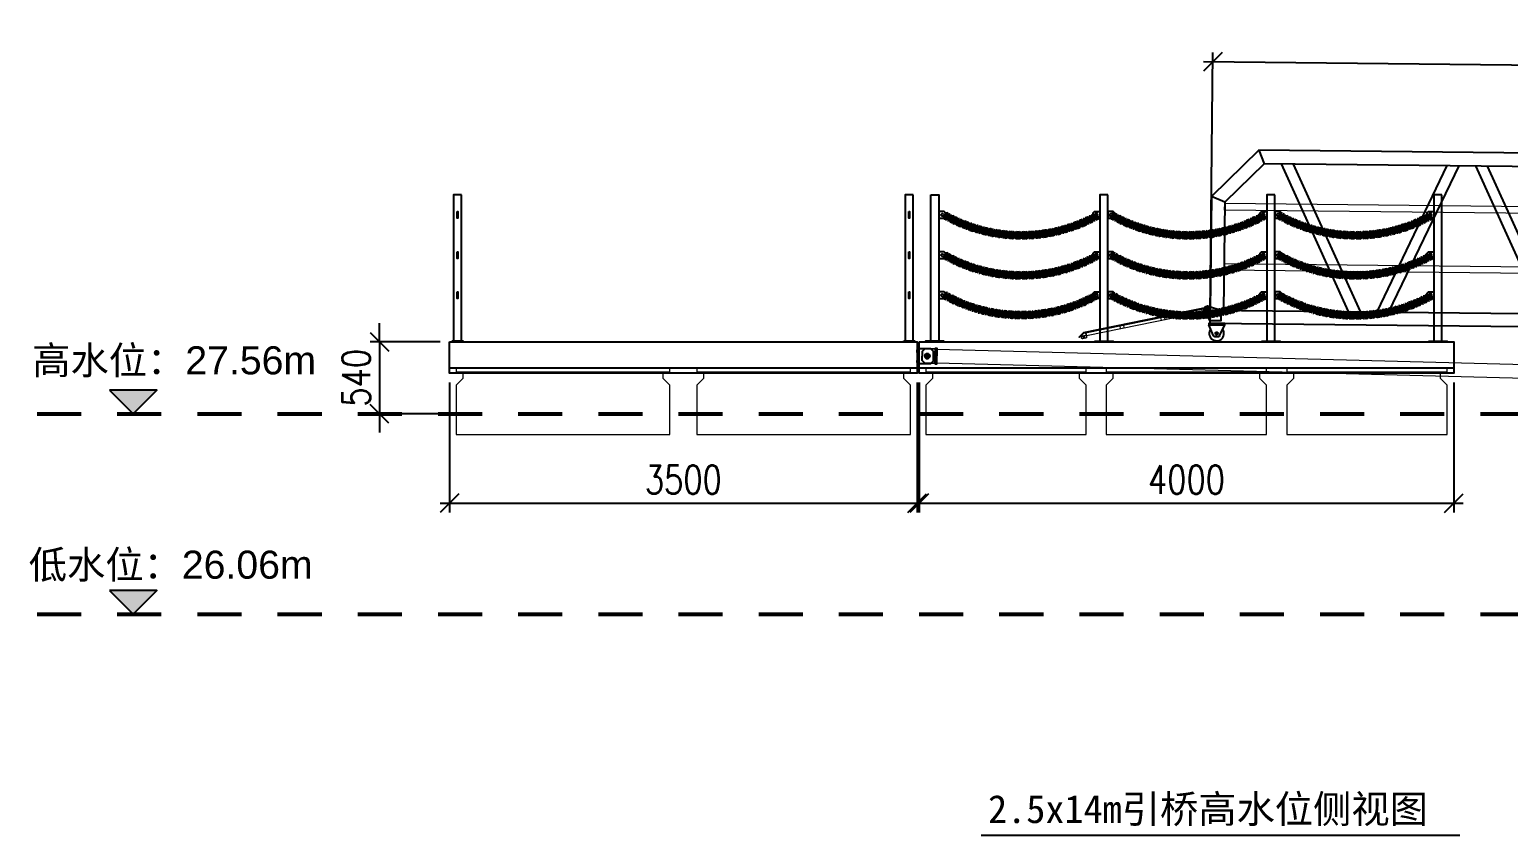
# Model space of a CAD drawing. Header units: millimetres. Extents: x 11827 to 862553, y 15071 to 134256.
# Drawn here: x 624485 to 635551, y 91611 to 97652 of the extents above; entities that cross this region are included whole.
import ezdxf
from ezdxf.enums import TextEntityAlignment as Align

# ---------------------------------------------------------------- set-up
doc = ezdxf.new("R2010")
doc.units = ezdxf.units.MM
doc.linetypes.add('CENTER', pattern=[2, 1.25, -0.25, 0.25, -0.25])
doc.linetypes.add('CENTER2', pattern=[28.575, 19.05, -3.175, 3.175, -3.175])
for name, color, linetype, lineweight in [('CAXA0', 7, 'Continuous', 70), ('加强板', 140, 'Continuous', 18), ('型材', 7, 'Continuous', 15), ('文本', 3, 'Continuous', 13), ('浮箱', 160, 'Continuous', 20), ('铝斜撑', 241, 'Continuous', 9)]:
    doc.layers.add(name, color=color, linetype=linetype, lineweight=lineweight)
for name, color, linetype in [('hjh350-1200', 170, 'Continuous'), ('标注', 9, 'Continuous'), ('铝横梁', 220, 'Continuous'), ('铝通', 4, 'Continuous')]:
    doc.layers.add(name, color=color, linetype=linetype)
doc.styles.add('HZTXT', font='txtw.shx', dxfattribs={"width": 0.8, "bigfont": 'hztxtw.shx'})
doc.styles.get("Standard").update_dxf_attribs({"font": 'arial.ttf'})
doc.styles.add('宋体', font='')
doc.styles.get('宋体').set_extended_font_data('SimSun')
doc.dimstyles.new('DIM-70', dxfattribs={"dimscale": 70, "dimtxt": 3, "dimasz": 2, "dimexe": 1, "dimexo": 1, "dimgap": 1, "dimtad": 1, "dimdec": 1, "dimdsep": 46, "dimtxsty": 'HZTXT', "dimblk": 'OBLIQUE', "dimcen": 0, "dimdle": 1, "dimclrd": 9, "dimclre": 9, "dimclrt": 2, "dimadec": 1, "dimazin": 0, "dimtfac": 1, "dimtdec": 1, "dimtix": 1, "dimtmove": 2, "dimatfit": 3, "dimldrblk": 'OBLIQUE', "dimfxl": 15, "dimtolj": 1, "dimtzin": 0, "dimarcsym": 1})

# ---------------------------------------------------------------- blocks, each defined once
blk = doc.blocks.new('_Oblique')
at = {"color": 0, "linetype": 'ByBlock', "lineweight": -2}
blk.add_line((-0.5, -0.5), (0.5, 0.5), dxfattribs=at)
blk = doc.blocks.new('*D742')
at = {"color": 9, "lineweight": -2, "transparency": 16777216}
for p, q in [((627627, 95009), (627627, 94037)), ((631127, 95009), (631127, 94037)), ((627557, 94107), (631197, 94107))]:
    blk.add_line(p, q, dxfattribs=at)
at = {"layer": 'Defpoints', "color": 0, "transparency": 16777216}
for p in [(627627, 95079), (631127, 95079), (631127, 94107)]:
    blk.add_point(p, dxfattribs=at)
at = {"color": 9, "lineweight": -2, "transparency": 16777216, "xscale": 140, "yscale": 140, "zscale": 140, "rotation": 180}
blk.add_blockref('_Oblique', (627627, 94107), dxfattribs=at)
at = {"color": 9, "lineweight": -2, "transparency": 16777216, "xscale": 140, "yscale": 140, "zscale": 140}
blk.add_blockref('_Oblique', (631127, 94107), dxfattribs=at)
at = {"color": 2, "transparency": 16777216, "insert": (629377, 94282), "char_height": 210, "attachment_point": 5, "style": 'HZTXT'}
blk.add_mtext('\\A1;3500', dxfattribs=at)
blk = doc.blocks.new('*U738')
at = {"color": 5, "const_width": 30}
blk.add_lwpolyline([(166, 0), (-166, 0)], dxfattribs=at)
blk = doc.blocks.new('*U739')
at = {"color": 0, "linetype": 'ByBlock', "lineweight": -2, "transparency": 16777216}
for p in [(0, 0), (600, 0), (1200, 0), (1800, 0), (2400, 0), (3000, 0), (3600, 0), (4200, 0), (4800, 0), (5400, 0), (6000, 0), (6600, 0), (7200, 0), (7800, 0), (8400, 0), (9000, 0), (9600, 0), (10200, 0), (10800, 0)]:
    blk.add_blockref('*U738', p, dxfattribs=at)
blk = doc.blocks.new('*U740')
at = {"color": 5, "const_width": 30}
blk.add_lwpolyline([(166, 0), (-166, 0)], dxfattribs=at)
blk = doc.blocks.new('*U741')
at = {"color": 0, "linetype": 'ByBlock', "lineweight": -2, "transparency": 16777216}
for p in [(0, 0), (600, 0), (1200, 0), (1800, 0), (2400, 0), (3000, 0), (3600, 0), (4200, 0), (4800, 0), (5400, 0), (6000, 0), (6600, 0), (7200, 0), (7800, 0), (8400, 0), (9000, 0), (9600, 0), (10200, 0), (10800, 0)]:
    blk.add_blockref('*U740', p, dxfattribs=at)
blk = doc.blocks.new('ZZ-2')
blk.add_lwpolyline([(125607, 24331), (125517, 24331), (125497, 24311), (125497, 24236), (125517, 24216), (125607, 24216)])
blk.add_lwpolyline([(125617, 24211), (125607, 24211), (125607, 24336), (125617, 24336)], close=True)
blk.add_circle((125542, 24274), 18)
at = {"layer": 'Defpoints', "color": 1, "linetype": 'CENTER', "ltscale": 5}
for points in [[(125519, 24274), (125565, 24274)], [(125542, 24297), (125542, 24251)]]:
    blk.add_lwpolyline(points, dxfattribs=at)
at = {"layer": 'Defpoints', "color": 1, "linetype": 'CENTER', "ltscale": 2}
for points in [[(125602, 24311), (125612, 24311), (125622, 24311)], [(125602, 24236), (125612, 24236), (125622, 24236)]]:
    blk.add_lwpolyline(points, dxfattribs=at)
for points in [[(125617, 24302), (125617, 24320), (125607, 24320), (125607, 24302)], [(125617, 24227), (125617, 24245), (125607, 24245), (125607, 24227)]]:
    blk.add_lwpolyline(points, close=True, dxfattribs=at)
blk = doc.blocks.new('M-ARM-b')
at = {"color": 4}
for points in [[(202176, 25902), (202096, 25902), (202076, 25882), (202076, 25817), (202096, 25797), (202176, 25797)], [(202176, 25789), (202176, 25909), (202186, 25909), (202186, 25789), (202176, 25789)], [(208807, 25789), (208807, 25909), (208797, 25909), (208797, 25789), (208807, 25789)], [(208807, 25902), (208887, 25902), (208907, 25882), (208907, 25817), (208887, 25797), (208807, 25797)]]:
    blk.add_lwpolyline(points, dxfattribs=at)
for centre in [(202116, 25849), (208867, 25849)]:
    blk.add_circle(centre, 18, dxfattribs=at)
at = {"layer": 'Defpoints', "color": 4, "linetype": 'CENTER', "ltscale": 5}
for points in [[(202093, 25849), (202139, 25849)], [(202116, 25872), (202116, 25826)], [(208890, 25849), (208844, 25849)], [(208867, 25872), (208867, 25826)]]:
    blk.add_lwpolyline(points, dxfattribs=at)
at = {"layer": '铝斜撑', "color": 4}
blk.add_lwpolyline([(208797, 25799), (208797, 25899), (202186, 25899), (202186, 25799), (208797, 25799)], dxfattribs=at)
blk = doc.blocks.new('A$C32F71815')
at = {"layer": '铝斜撑', "linetype": 'Continuous'}
for p, q in [((3, 20), (0, 20)), ((0, 20), (0, 0)), ((40, 0), (0, 0)), ((3, 20), (3, 3)), ((40, 3), (3, 3)), ((40, 0), (40, 3))]:
    blk.add_line(p, q, dxfattribs=at)
blk = doc.blocks.new('tb')
at = {"lineweight": 0}
h = blk.add_hatch(dxfattribs=at)
h.set_pattern_fill('ANSI31', color=256, scale=0.125, style=0)
h.set_pattern_definition([(45, (-488846.90197, 126237.06756), (-0.2806330038, 0.28063300377), [])])
edge = h.paths.add_edge_path(flags=17)
edge.add_arc((0, 0), 6.5, 0, 360)
edge = h.paths.add_edge_path()
edge.add_arc((0, 0), 10, 0, 360)
for p, q in [((-15, -5), (-15, 15)), ((-15, 15), (943, 15)), ((-10, 10), (-10, -5)), ((942, 10), (-10, 10)), ((942, 10), (982, -16)), ((943, 15), (985, -12)), ((-10, -5), (-15, -5)), ((927, -10), (927, -20)), ((937, -30), (957, -30)), ((941, -23), (953, -23)), ((941, -30), (941, -23)), ((945, -23), (945, -7)), ((950, -23), (950, -7)), ((953, -30), (953, -23)), ((967, -10), (967, -20)), ((982, -16), (985, -12))]:
    blk.add_line(p, q, dxfattribs=at)
for points in [[(14, -10), (14, 10), (927, 10), (927, -10)], [(44, 10), (44, -10), (14, -10), (14, 10)], [(356, 10), (356, -10), (326, -10), (326, 10)], [(668, 10), (668, -10), (638, -10), (638, 10)]]:
    blk.add_lwpolyline(points, close=True, dxfattribs=at)
for radius in [10, 6.5]:
    blk.add_circle((0, 0), radius, dxfattribs=at)
for centre, start, end in [((937, -20), 180, 270), ((957, -20), 270, 0)]:
    blk.add_arc(centre, 10, start, end, dxfattribs=at)
blk.add_blockref('A$C32F71815', (927, -10), dxfattribs=at)
blk = doc.blocks.new('EB')
at = {"layer": '加强板'}
blk.add_lwpolyline([(1337537242, 365767056), (1337537242, 365767006), (1337537257, 365767006), (1337537267, 365767056)], close=True, dxfattribs=at)
at = {"layer": '铝通'}
blk.add_lwpolyline([(1337537285, 365767056, 0.668622), (1337537254, 365767090), (1337537162, 365767061), (1337537162, 365766981), (1337537242, 365766981)], format="xyb", close=True, dxfattribs=at)
blk.add_circle((1337537262, 365767066), 7, dxfattribs=at)
blk = doc.blocks.new('GW-R')
at = {"color": 3, "linetype": 'CENTER2'}
for p, q in [((8398, 1960), (8368, 1960)), ((8383, 1945), (8383, 1975))]:
    blk.add_line(p, q, dxfattribs=at)
at = {"color": 1, "linetype": 'CENTER', "ltscale": 0.52}
for p, q in [((8369, 1960), (8397, 1960)), ((8383, 1974), (8383, 1946))]:
    blk.add_line(p, q, dxfattribs=at)
blk.add_lwpolyline([(8443, 2035), (8323, 2035), (8323, 2025), (8443, 2025)], close=True)
at = {"color": 0}
for points in [[(8360, 1942), (8323, 2025)], [(8406, 1942), (8443, 2025)]]:
    blk.add_lwpolyline(points, dxfattribs=at)
blk.add_lwpolyline([(8406, 1942, -0.317501), (8397, 1935), (8370, 1935, -0.317501), (8360, 1942)], format="xyb")
blk.add_circle((8383, 1960), 9)
blk.add_circle((8383, 1960), 9)
blk.add_arc((8383, 1960), 55, 144.9944, 35.0056)
blk = doc.blocks.new('*U799')
at = {"layer": '铝横梁', "color": 6}
for points in [[(-664, 550), (-151, -550)], [(-576, 550), (-62, -550)], [(576, 550), (62, -550)], [(664, 550), (151, -550)]]:
    blk.add_lwpolyline(points, dxfattribs=at)
blk = doc.blocks.new('*U800')
at = {"layer": '标注', "color": 0, "linetype": 'ByBlock', "lineweight": -2, "transparency": 16777216}
for p in [(0, 0), (1454, 0)]:
    blk.add_blockref('*U799', p, dxfattribs=at)
blk = doc.blocks.new('ythg')
at = {"layer": '型材', "elevation": 0}
for points in [[(709707, 79355), (723507, 79355), (723507, 79305), (709707, 79305)], [(709707, 78905), (723507, 78905), (723507, 78855), (709707, 78855)]]:
    blk.add_lwpolyline(points, close=True, dxfattribs=at)
at = {"layer": '铝通', "color": 4, "elevation": 0}
for points in [[(723607, 78555), (723607, 79405), (723257, 79755), (709957, 79755), (709607, 79405), (709607, 78555)], [(709957, 79755), (709998, 79655)], [(723507, 78555), (723507, 79364), (723215, 79655), (709998, 79655), (709707, 79364), (709707, 78555)], [(709707, 79364), (709607, 79405)], [(709607, 78555), (723607, 78555), (723607, 78455), (709607, 78455), (709607, 78555)]]:
    blk.add_lwpolyline(points, dxfattribs=at)
at = {"layer": '铝通'}
blk.add_circle((709587, 78560, 0), 7, dxfattribs=at)
blk.add_blockref('GW-R', (701274, 76420, 0))
at = {"layer": '型材', "color": 22, "xscale": -1}
blk.add_blockref('EB', (1338246849, -365688506, 0), dxfattribs=at)
at = {"layer": '标注', "color": 4, "linetype": 'ByBlock'}
blk.add_blockref('*U800', (710791, 79105, 0), dxfattribs=at)
blk = doc.blocks.new('*U801')
at = {"layer": '浮箱'}
blk.add_lwpolyline([(-600, -250), (600, -250), (600, 120), (550, 170), (550, 220), (600, 220), (600, 250), (-600, 250), (-600, 220), (-550, 220), (-550, 170), (-600, 120)], close=True, dxfattribs=at)
blk.add_lwpolyline([(-550, 220), (550, 220)], dxfattribs=at)
blk = doc.blocks.new('*U802')
at = {"color": 0, "linetype": 'ByBlock', "lineweight": -2, "transparency": 16777216}
for p in [(0, 0), (1350, 0), (2700, 0)]:
    blk.add_blockref('*U801', p, dxfattribs=at)
blk = doc.blocks.new('*U803')
at = {"layer": '浮箱'}
blk.add_lwpolyline([(-800, -250), (800, -250), (800, 120), (750, 170), (750, 220), (800, 220), (800, 250), (-800, 250), (-800, 220), (-750, 220), (-750, 170), (-800, 120)], close=True, dxfattribs=at)
blk.add_lwpolyline([(-750, 220), (750, 220)], dxfattribs=at)
blk = doc.blocks.new('*U804')
at = {"color": 0, "linetype": 'ByBlock', "lineweight": -2, "transparency": 16777216}
for p in [(0, 0), (1800, 0)]:
    blk.add_blockref('*U803', p, dxfattribs=at)
blk = doc.blocks.new('*D813')
at = {"color": 9, "lineweight": -2, "transparency": 16777216}
for p, q in [((627103, 95315), (627103, 95455)), ((627557, 95315), (627033, 95315)), ((627103, 95315), (627103, 94775)), ((627557, 94775), (627033, 94775)), ((627103, 94775), (627103, 94635))]:
    blk.add_line(p, q, dxfattribs=at)
at = {"layer": 'Defpoints', "color": 0, "transparency": 16777216}
for p in [(627627, 95315), (627103, 94775), (627627, 94775)]:
    blk.add_point(p, dxfattribs=at)
at = {"color": 9, "lineweight": -2, "transparency": 16777216, "xscale": 140, "yscale": 140, "zscale": 140}
for p, rotation in [((627103, 95315), 270), ((627103, 94775), 90)]:
    blk.add_blockref('_Oblique', p, dxfattribs=dict(at, rotation=rotation))
at = {"color": 2, "transparency": 16777216, "insert": (626928, 95045), "char_height": 210, "attachment_point": 5, "rotation": 90, "style": 'HZTXT'}
blk.add_mtext('\\A1;540', dxfattribs=at)
blk = doc.blocks.new('*D814')
at = {"color": 9, "lineweight": -2, "transparency": 16777216}
for p, q in [((631142, 95009), (631142, 94037)), ((635142, 95009), (635142, 94037)), ((631072, 94107), (635212, 94107))]:
    blk.add_line(p, q, dxfattribs=at)
at = {"layer": 'Defpoints', "color": 0, "transparency": 16777216}
for p in [(631142, 95079), (635142, 95079), (635142, 94107)]:
    blk.add_point(p, dxfattribs=at)
at = {"color": 9, "lineweight": -2, "transparency": 16777216, "xscale": 140, "yscale": 140, "zscale": 140, "rotation": 180}
blk.add_blockref('_Oblique', (631142, 94107), dxfattribs=at)
at = {"color": 9, "lineweight": -2, "transparency": 16777216, "xscale": 140, "yscale": 140, "zscale": 140}
blk.add_blockref('_Oblique', (635142, 94107), dxfattribs=at)
at = {"color": 2, "transparency": 16777216, "insert": (633142, 94282), "char_height": 210, "attachment_point": 5, "style": 'HZTXT'}
blk.add_mtext('\\A1;4000', dxfattribs=at)
blk = doc.blocks.new('*D1196')
at = {"color": 9, "lineweight": -2, "transparency": 16777216}
for p, q in [((633269, 97412), (647408, 97259)), ((633319, 95522), (633340, 97481)), ((647318, 95371), (647339, 97330))]:
    blk.add_line(p, q, dxfattribs=at)
at = {"layer": 'Defpoints', "color": 0, "transparency": 16777216}
for p in [(647338, 97260), (633318, 95452), (647317, 95301)]:
    blk.add_point(p, dxfattribs=at)
at = {"color": 9, "lineweight": -2, "transparency": 16777216, "xscale": 140, "yscale": 140, "zscale": 140}
for p, rotation in [((633339, 97411), 179.3802811806178), ((647338, 97260), 359.3802811806179)]:
    blk.add_blockref('_Oblique', p, dxfattribs=dict(at, rotation=rotation))
at = {"color": 2, "transparency": 16777216, "insert": (640341, 97510), "char_height": 210, "attachment_point": 5, "rotation": 359.3803, "style": 'HZTXT'}
blk.add_mtext('\\A1;14000', dxfattribs=at)
blk = doc.blocks.new('*U1325')
blk.add_lwpolyline([(-25, 25), (-25, -25), (15, -25), (25, -15), (25, 15), (15, 25), (-25, 25)])
blk.add_circle((0, 0), 10)
blk = doc.blocks.new('*U1326')
at = {"color": 0, "linetype": 'ByBlock', "lineweight": -2, "transparency": 16777216}
for p in [(0, 600), (0, 300), (0, 0)]:
    blk.add_blockref('*U1325', p, dxfattribs=at)
blk = doc.blocks.new('*U1323')
blk.add_lwpolyline([(-25, 25), (-25, -25), (15, -25), (25, -15), (25, 15), (15, 25), (-25, 25)])
blk.add_circle((0, 0), 10)
blk = doc.blocks.new('*U1324')
at = {"color": 0, "linetype": 'ByBlock', "lineweight": -2, "transparency": 16777216}
for p in [(0, 600), (0, 300), (0, 0)]:
    blk.add_blockref('*U1323', p, dxfattribs=at)
blk = doc.blocks.new('LG-LZ')
at = {"color": 7}
for points in [[(1136941, 2514484), (1137081, 2514484), (1137081, 2514478), (1136941, 2514478), (1136941, 2514484)], [(1136955, 2514484), (1136955, 2514478)], [(1136962, 2514489), (1136962, 2514473)], [(1136969, 2514484), (1136969, 2514478)], [(1137053, 2514484), (1137053, 2514478)], [(1137060, 2514489), (1137060, 2514473)], [(1137067, 2514484), (1137067, 2514478)]]:
    blk.add_lwpolyline(points, dxfattribs=at)
at = {"layer": 'hjh350-1200', "color": 6}
blk.add_lwpolyline([(1137041, 2515578), (1136981, 2515578), (1136981, 2514484), (1137041, 2514484)], close=True, dxfattribs=at)
at = {"xscale": -1}
blk.add_blockref('*U1324', (1136956, 2514828), dxfattribs=at)
blk.add_blockref('*U1326', (1137066, 2514828))
blk = doc.blocks.new('*U1345')
at = {"layer": 'CAXA0'}
for p, q in [((23, 14), (36, 14)), ((36, 6), (23, 6)), ((72, 16), (86, 17)), ((86, 9), (73, 8)), ((37, -5), (23, -5)), ((37, -13), (23, -13)), ((87, -2), (73, -3)), ((87, -10), (74, -11))]:
    blk.add_line(p, q, dxfattribs=at)
blk.add_lwpolyline([(72, 6), (40, 5, 1), (40, -3), (72, -2, 1), (72, 6)], format="xyb", dxfattribs=at)
for centre, radius, start, end in [((23, 1), 13.3, 90.9188, 163.4612), ((23, 1), 5.33, 90.9188, 132.3284), ((36, 1), 13.3, 19.6243, 90.9188), ((36, 1), 13.3, 19.6243, 90.9188), ((36, 1), 5.33, 49.5092, 90.9188), ((36, 1), 5.33, 49.5092, 90.9188), ((73, 3), 13.3, 93.1606, 165.703), ((73, 3), 5.33, 93.1606, 134.5702), ((86, 3), 13.3, 20.6182, 93.1606), ((86, 3), 13.3, 20.6182, 93.1606), ((86, 3), 5.33, 51.751, 93.1606), ((86, 3), 5.33, 51.751, 93.1606), ((23, 1), 13.3, 198.3764, 270.9188), ((23, 1), 5.33, 229.5092, 270.9188), ((36, 1), 5.33, 270.9188, 312.3284), ((36, 1), 13.3, 270.9188, 344.7109), ((36, 1), 5.33, 270.9188, 312.3284), ((36, 1), 13.3, 270.9188, 344.7109), ((73, 3), 13.3, 200.6182, 273.1606), ((73, 3), 5.33, 231.751, 273.1606), ((86, 3), 13.3, 273.1606, 345.703), ((86, 3), 13.3, 273.1606, 345.703), ((86, 3), 5.33, 273.1606, 314.5702), ((86, 3), 5.33, 273.1606, 314.5702)]:
    blk.add_arc(centre, radius, start, end, dxfattribs=at)
blk = doc.blocks.new('*U1346')
at = {"color": 0, "linetype": 'ByBlock', "lineweight": -2, "transparency": 16777216}
for p, rotation in [((1133087, 2514792), 332.1169999690284), ((1133132, 2514770), 334.5752915565449), ((1134055, 2514736), 21.28283171934912), ((1134102, 2514756), 23.74112330686542), ((1134147, 2514777), 26.19941489438151), ((1133178, 2514749), 337.0335831440608), ((1133224, 2514731), 339.4918747315768), ((1133271, 2514714), 341.9501663190929), ((1133319, 2514700), 344.408457906609), ((1133368, 2514687), 346.8667494941251), ((1133417, 2514677), 349.3250410816411), ((1133466, 2514669), 351.783332669157), ((1133516, 2514663), 354.2416242566727), ((1133565, 2514659), 356.699915844189), ((1133615, 2514657), 359.1582074317055), ((1133665, 2514657), 1.616499019220556), ((1133715, 2514660), 4.074790606736444), ((1133765, 2514665), 6.533082194252587), ((1133815, 2514671), 8.99137378176869), ((1133864, 2514680), 11.44966536928477), ((1133913, 2514691), 13.90795695680105), ((1133961, 2514704), 16.36624854431703), ((1134008, 2514719), 18.824540131833)]:
    blk.add_blockref('*U1345', p, dxfattribs=dict(at, rotation=rotation))
blk = doc.blocks.new('*U1347')
at = {"layer": 'CAXA0'}
for p, q in [((23, 14), (36, 14)), ((36, 6), (23, 6)), ((72, 16), (86, 17)), ((86, 9), (73, 8)), ((37, -5), (23, -5)), ((37, -13), (23, -13)), ((87, -2), (73, -3)), ((87, -10), (74, -11))]:
    blk.add_line(p, q, dxfattribs=at)
blk.add_lwpolyline([(72, 6), (40, 5, 1), (40, -3), (72, -2, 1), (72, 6)], format="xyb", dxfattribs=at)
for centre, radius, start, end in [((23, 1), 13.3, 90.9188, 163.4612), ((23, 1), 5.33, 90.9188, 132.3284), ((36, 1), 13.3, 19.6243, 90.9188), ((36, 1), 13.3, 19.6243, 90.9188), ((36, 1), 5.33, 49.5092, 90.9188), ((36, 1), 5.33, 49.5092, 90.9188), ((73, 3), 13.3, 93.1606, 165.703), ((73, 3), 5.33, 93.1606, 134.5702), ((86, 3), 13.3, 20.6182, 93.1606), ((86, 3), 13.3, 20.6182, 93.1606), ((86, 3), 5.33, 51.751, 93.1606), ((86, 3), 5.33, 51.751, 93.1606), ((23, 1), 13.3, 198.3764, 270.9188), ((23, 1), 5.33, 229.5092, 270.9188), ((36, 1), 5.33, 270.9188, 312.3284), ((36, 1), 13.3, 270.9188, 344.7109), ((36, 1), 5.33, 270.9188, 312.3284), ((36, 1), 13.3, 270.9188, 344.7109), ((73, 3), 13.3, 200.6182, 273.1606), ((73, 3), 5.33, 231.751, 273.1606), ((86, 3), 13.3, 273.1606, 345.703), ((86, 3), 13.3, 273.1606, 345.703), ((86, 3), 5.33, 273.1606, 314.5702), ((86, 3), 5.33, 273.1606, 314.5702)]:
    blk.add_arc(centre, radius, start, end, dxfattribs=at)
blk = doc.blocks.new('*U1335')
at = {"color": 0, "linetype": 'ByBlock', "lineweight": -2, "transparency": 16777216}
for p, rotation in [((1133087, 2514792), 332.1169999690284), ((1133132, 2514770), 334.5752915565449), ((1134055, 2514736), 21.28283171934912), ((1134102, 2514756), 23.74112330686542), ((1134147, 2514777), 26.19941489438151), ((1133178, 2514749), 337.0335831440608), ((1133224, 2514731), 339.4918747315768), ((1133271, 2514714), 341.9501663190929), ((1133319, 2514700), 344.408457906609), ((1133368, 2514687), 346.8667494941251), ((1133417, 2514677), 349.3250410816411), ((1133466, 2514669), 351.783332669157), ((1133516, 2514663), 354.2416242566727), ((1133565, 2514659), 356.699915844189), ((1133615, 2514657), 359.1582074317055), ((1133665, 2514657), 1.616499019220556), ((1133715, 2514660), 4.074790606736444), ((1133765, 2514665), 6.533082194252587), ((1133815, 2514671), 8.99137378176869), ((1133864, 2514680), 11.44966536928477), ((1133913, 2514691), 13.90795695680105), ((1133961, 2514704), 16.36624854431703), ((1134008, 2514719), 18.824540131833)]:
    blk.add_blockref('*U1347', p, dxfattribs=dict(at, rotation=rotation))
blk = doc.blocks.new('*U1342')
at = {"layer": 'CAXA0'}
for p, q in [((23, 14), (36, 14)), ((36, 6), (23, 6)), ((72, 16), (86, 17)), ((86, 9), (73, 8)), ((37, -5), (23, -5)), ((37, -13), (23, -13)), ((87, -2), (73, -3)), ((87, -10), (74, -11))]:
    blk.add_line(p, q, dxfattribs=at)
blk.add_lwpolyline([(72, 6), (40, 5, 1), (40, -3), (72, -2, 1), (72, 6)], format="xyb", dxfattribs=at)
for centre, radius, start, end in [((23, 1), 13.3, 90.9188, 163.4612), ((23, 1), 5.33, 90.9188, 132.3284), ((36, 1), 13.3, 19.6243, 90.9188), ((36, 1), 13.3, 19.6243, 90.9188), ((36, 1), 5.33, 49.5092, 90.9188), ((36, 1), 5.33, 49.5092, 90.9188), ((73, 3), 13.3, 93.1606, 165.703), ((73, 3), 5.33, 93.1606, 134.5702), ((86, 3), 13.3, 20.6182, 93.1606), ((86, 3), 13.3, 20.6182, 93.1606), ((86, 3), 5.33, 51.751, 93.1606), ((86, 3), 5.33, 51.751, 93.1606), ((23, 1), 13.3, 198.3764, 270.9188), ((23, 1), 5.33, 229.5092, 270.9188), ((36, 1), 5.33, 270.9188, 312.3284), ((36, 1), 13.3, 270.9188, 344.7109), ((36, 1), 5.33, 270.9188, 312.3284), ((36, 1), 13.3, 270.9188, 344.7109), ((73, 3), 13.3, 200.6182, 273.1606), ((73, 3), 5.33, 231.751, 273.1606), ((86, 3), 13.3, 273.1606, 345.703), ((86, 3), 13.3, 273.1606, 345.703), ((86, 3), 5.33, 273.1606, 314.5702), ((86, 3), 5.33, 273.1606, 314.5702)]:
    blk.add_arc(centre, radius, start, end, dxfattribs=at)
blk = doc.blocks.new('*U1344')
at = {"color": 0, "linetype": 'ByBlock', "lineweight": -2, "transparency": 16777216}
for p, rotation in [((1133087, 2514792), 332.1169999690284), ((1133132, 2514770), 334.5752915565449), ((1134055, 2514736), 21.28283171934912), ((1134102, 2514756), 23.74112330686542), ((1134147, 2514777), 26.19941489438151), ((1133178, 2514749), 337.0335831440608), ((1133224, 2514731), 339.4918747315768), ((1133271, 2514714), 341.9501663190929), ((1133319, 2514700), 344.408457906609), ((1133368, 2514687), 346.8667494941251), ((1133417, 2514677), 349.3250410816411), ((1133466, 2514669), 351.783332669157), ((1133516, 2514663), 354.2416242566727), ((1133565, 2514659), 356.699915844189), ((1133615, 2514657), 359.1582074317055), ((1133665, 2514657), 1.616499019220556), ((1133715, 2514660), 4.074790606736444), ((1133765, 2514665), 6.533082194252587), ((1133815, 2514671), 8.99137378176869), ((1133864, 2514680), 11.44966536928477), ((1133913, 2514691), 13.90795695680105), ((1133961, 2514704), 16.36624854431703), ((1134008, 2514719), 18.824540131833)]:
    blk.add_blockref('*U1342', p, dxfattribs=dict(at, rotation=rotation))
blk = doc.blocks.new('*U1332')
at = {"layer": 'CAXA0'}
for p, q in [((23, 14), (36, 14)), ((36, 6), (23, 6)), ((72, 16), (86, 17)), ((86, 9), (73, 8)), ((37, -5), (23, -5)), ((37, -13), (23, -13)), ((87, -2), (73, -3)), ((87, -10), (74, -11))]:
    blk.add_line(p, q, dxfattribs=at)
blk.add_lwpolyline([(72, 6), (40, 5, 1), (40, -3), (72, -2, 1), (72, 6)], format="xyb", dxfattribs=at)
for centre, radius, start, end in [((23, 1), 13.3, 90.9188, 163.4612), ((23, 1), 5.33, 90.9188, 132.3284), ((36, 1), 13.3, 19.6243, 90.9188), ((36, 1), 13.3, 19.6243, 90.9188), ((36, 1), 5.33, 49.5092, 90.9188), ((36, 1), 5.33, 49.5092, 90.9188), ((73, 3), 13.3, 93.1606, 165.703), ((73, 3), 5.33, 93.1606, 134.5702), ((86, 3), 13.3, 20.6182, 93.1606), ((86, 3), 13.3, 20.6182, 93.1606), ((86, 3), 5.33, 51.751, 93.1606), ((86, 3), 5.33, 51.751, 93.1606), ((23, 1), 13.3, 198.3764, 270.9188), ((23, 1), 5.33, 229.5092, 270.9188), ((36, 1), 5.33, 270.9188, 312.3284), ((36, 1), 13.3, 270.9188, 344.7109), ((36, 1), 5.33, 270.9188, 312.3284), ((36, 1), 13.3, 270.9188, 344.7109), ((73, 3), 13.3, 200.6182, 273.1606), ((73, 3), 5.33, 231.751, 273.1606), ((86, 3), 13.3, 273.1606, 345.703), ((86, 3), 13.3, 273.1606, 345.703), ((86, 3), 5.33, 273.1606, 314.5702), ((86, 3), 5.33, 273.1606, 314.5702)]:
    blk.add_arc(centre, radius, start, end, dxfattribs=at)
blk = doc.blocks.new('*U1333')
at = {"color": 0, "linetype": 'ByBlock', "lineweight": -2, "transparency": 16777216}
for p, rotation in [((1133087, 2514792), 332.1169999690284), ((1133132, 2514770), 334.5752915565449), ((1134055, 2514736), 21.28283171934912), ((1134102, 2514756), 23.74112330686542), ((1134147, 2514777), 26.19941489438151), ((1133178, 2514749), 337.0335831440608), ((1133224, 2514731), 339.4918747315768), ((1133271, 2514714), 341.9501663190929), ((1133319, 2514700), 344.408457906609), ((1133368, 2514687), 346.8667494941251), ((1133417, 2514677), 349.3250410816411), ((1133466, 2514669), 351.783332669157), ((1133516, 2514663), 354.2416242566727), ((1133565, 2514659), 356.699915844189), ((1133615, 2514657), 359.1582074317055), ((1133665, 2514657), 1.616499019220556), ((1133715, 2514660), 4.074790606736444), ((1133765, 2514665), 6.533082194252587), ((1133815, 2514671), 8.99137378176869), ((1133864, 2514680), 11.44966536928477), ((1133913, 2514691), 13.90795695680105), ((1133961, 2514704), 16.36624854431703), ((1134008, 2514719), 18.824540131833)]:
    blk.add_blockref('*U1332', p, dxfattribs=dict(at, rotation=rotation))
blk = doc.blocks.new('*U1334')
at = {"layer": 'CAXA0'}
for p, q in [((23, 14), (36, 14)), ((36, 6), (23, 6)), ((72, 16), (86, 17)), ((86, 9), (73, 8)), ((37, -5), (23, -5)), ((37, -13), (23, -13)), ((87, -2), (73, -3)), ((87, -10), (74, -11))]:
    blk.add_line(p, q, dxfattribs=at)
blk.add_lwpolyline([(72, 6), (40, 5, 1), (40, -3), (72, -2, 1), (72, 6)], format="xyb", dxfattribs=at)
for centre, radius, start, end in [((23, 1), 13.3, 90.9188, 163.4612), ((23, 1), 5.33, 90.9188, 132.3284), ((36, 1), 13.3, 19.6243, 90.9188), ((36, 1), 13.3, 19.6243, 90.9188), ((36, 1), 5.33, 49.5092, 90.9188), ((36, 1), 5.33, 49.5092, 90.9188), ((73, 3), 13.3, 93.1606, 165.703), ((73, 3), 5.33, 93.1606, 134.5702), ((86, 3), 13.3, 20.6182, 93.1606), ((86, 3), 13.3, 20.6182, 93.1606), ((86, 3), 5.33, 51.751, 93.1606), ((86, 3), 5.33, 51.751, 93.1606), ((23, 1), 13.3, 198.3764, 270.9188), ((23, 1), 5.33, 229.5092, 270.9188), ((36, 1), 5.33, 270.9188, 312.3284), ((36, 1), 13.3, 270.9188, 344.7109), ((36, 1), 5.33, 270.9188, 312.3284), ((36, 1), 13.3, 270.9188, 344.7109), ((73, 3), 13.3, 200.6182, 273.1606), ((73, 3), 5.33, 231.751, 273.1606), ((86, 3), 13.3, 273.1606, 345.703), ((86, 3), 13.3, 273.1606, 345.703), ((86, 3), 5.33, 273.1606, 314.5702), ((86, 3), 5.33, 273.1606, 314.5702)]:
    blk.add_arc(centre, radius, start, end, dxfattribs=at)
blk = doc.blocks.new('*U1338')
at = {"color": 0, "linetype": 'ByBlock', "lineweight": -2, "transparency": 16777216}
for p, rotation in [((1133087, 2514792), 332.1169999690284), ((1133132, 2514770), 334.5752915565449), ((1134055, 2514736), 21.28283171934912), ((1134102, 2514756), 23.74112330686542), ((1134147, 2514777), 26.19941489438151), ((1133178, 2514749), 337.0335831440608), ((1133224, 2514731), 339.4918747315768), ((1133271, 2514714), 341.9501663190929), ((1133319, 2514700), 344.408457906609), ((1133368, 2514687), 346.8667494941251), ((1133417, 2514677), 349.3250410816411), ((1133466, 2514669), 351.783332669157), ((1133516, 2514663), 354.2416242566727), ((1133565, 2514659), 356.699915844189), ((1133615, 2514657), 359.1582074317055), ((1133665, 2514657), 1.616499019220556), ((1133715, 2514660), 4.074790606736444), ((1133765, 2514665), 6.533082194252587), ((1133815, 2514671), 8.99137378176869), ((1133864, 2514680), 11.44966536928477), ((1133913, 2514691), 13.90795695680105), ((1133961, 2514704), 16.36624854431703), ((1134008, 2514719), 18.824540131833)]:
    blk.add_blockref('*U1334', p, dxfattribs=dict(at, rotation=rotation))
blk = doc.blocks.new('*U1339')
at = {"layer": 'CAXA0'}
for p, q in [((23, 14), (36, 14)), ((36, 6), (23, 6)), ((72, 16), (86, 17)), ((86, 9), (73, 8)), ((37, -5), (23, -5)), ((37, -13), (23, -13)), ((87, -2), (73, -3)), ((87, -10), (74, -11))]:
    blk.add_line(p, q, dxfattribs=at)
blk.add_lwpolyline([(72, 6), (40, 5, 1), (40, -3), (72, -2, 1), (72, 6)], format="xyb", dxfattribs=at)
for centre, radius, start, end in [((23, 1), 13.3, 90.9188, 163.4612), ((23, 1), 5.33, 90.9188, 132.3284), ((36, 1), 13.3, 19.6243, 90.9188), ((36, 1), 13.3, 19.6243, 90.9188), ((36, 1), 5.33, 49.5092, 90.9188), ((36, 1), 5.33, 49.5092, 90.9188), ((73, 3), 13.3, 93.1606, 165.703), ((73, 3), 5.33, 93.1606, 134.5702), ((86, 3), 13.3, 20.6182, 93.1606), ((86, 3), 13.3, 20.6182, 93.1606), ((86, 3), 5.33, 51.751, 93.1606), ((86, 3), 5.33, 51.751, 93.1606), ((23, 1), 13.3, 198.3764, 270.9188), ((23, 1), 5.33, 229.5092, 270.9188), ((36, 1), 5.33, 270.9188, 312.3284), ((36, 1), 13.3, 270.9188, 344.7109), ((36, 1), 5.33, 270.9188, 312.3284), ((36, 1), 13.3, 270.9188, 344.7109), ((73, 3), 13.3, 200.6182, 273.1606), ((73, 3), 5.33, 231.751, 273.1606), ((86, 3), 13.3, 273.1606, 345.703), ((86, 3), 13.3, 273.1606, 345.703), ((86, 3), 5.33, 273.1606, 314.5702), ((86, 3), 5.33, 273.1606, 314.5702)]:
    blk.add_arc(centre, radius, start, end, dxfattribs=at)
blk = doc.blocks.new('*U1331')
at = {"color": 0, "linetype": 'ByBlock', "lineweight": -2, "transparency": 16777216}
for p, rotation in [((1133087, 2514792), 332.1169999690284), ((1133132, 2514770), 334.5752915565449), ((1134055, 2514736), 21.28283171934912), ((1134102, 2514756), 23.74112330686542), ((1134147, 2514777), 26.19941489438151), ((1133178, 2514749), 337.0335831440608), ((1133224, 2514731), 339.4918747315768), ((1133271, 2514714), 341.9501663190929), ((1133319, 2514700), 344.408457906609), ((1133368, 2514687), 346.8667494941251), ((1133417, 2514677), 349.3250410816411), ((1133466, 2514669), 351.783332669157), ((1133516, 2514663), 354.2416242566727), ((1133565, 2514659), 356.699915844189), ((1133615, 2514657), 359.1582074317055), ((1133665, 2514657), 1.616499019220556), ((1133715, 2514660), 4.074790606736444), ((1133765, 2514665), 6.533082194252587), ((1133815, 2514671), 8.99137378176869), ((1133864, 2514680), 11.44966536928477), ((1133913, 2514691), 13.90795695680105), ((1133961, 2514704), 16.36624854431703), ((1134008, 2514719), 18.824540131833)]:
    blk.add_blockref('*U1339', p, dxfattribs=dict(at, rotation=rotation))
blk = doc.blocks.new('*U1343')
at = {"layer": 'CAXA0'}
for p, q in [((23, 14), (36, 14)), ((36, 6), (23, 6)), ((72, 16), (86, 17)), ((86, 9), (73, 8)), ((37, -5), (23, -5)), ((37, -13), (23, -13)), ((87, -2), (73, -3)), ((87, -10), (74, -11))]:
    blk.add_line(p, q, dxfattribs=at)
blk.add_lwpolyline([(72, 6), (40, 5, 1), (40, -3), (72, -2, 1), (72, 6)], format="xyb", dxfattribs=at)
for centre, radius, start, end in [((23, 1), 13.3, 90.9188, 163.4612), ((23, 1), 5.33, 90.9188, 132.3284), ((36, 1), 13.3, 19.6243, 90.9188), ((36, 1), 13.3, 19.6243, 90.9188), ((36, 1), 5.33, 49.5092, 90.9188), ((36, 1), 5.33, 49.5092, 90.9188), ((73, 3), 13.3, 93.1606, 165.703), ((73, 3), 5.33, 93.1606, 134.5702), ((86, 3), 13.3, 20.6182, 93.1606), ((86, 3), 13.3, 20.6182, 93.1606), ((86, 3), 5.33, 51.751, 93.1606), ((86, 3), 5.33, 51.751, 93.1606), ((23, 1), 13.3, 198.3764, 270.9188), ((23, 1), 5.33, 229.5092, 270.9188), ((36, 1), 5.33, 270.9188, 312.3284), ((36, 1), 13.3, 270.9188, 344.7109), ((36, 1), 5.33, 270.9188, 312.3284), ((36, 1), 13.3, 270.9188, 344.7109), ((73, 3), 13.3, 200.6182, 273.1606), ((73, 3), 5.33, 231.751, 273.1606), ((86, 3), 13.3, 273.1606, 345.703), ((86, 3), 13.3, 273.1606, 345.703), ((86, 3), 5.33, 273.1606, 314.5702), ((86, 3), 5.33, 273.1606, 314.5702)]:
    blk.add_arc(centre, radius, start, end, dxfattribs=at)
blk = doc.blocks.new('*U1336')
at = {"color": 0, "linetype": 'ByBlock', "lineweight": -2, "transparency": 16777216}
for p, rotation in [((1133087, 2514792), 332.1169999690284), ((1133132, 2514770), 334.5752915565449), ((1134055, 2514736), 21.28283171934912), ((1134102, 2514756), 23.74112330686542), ((1134147, 2514777), 26.19941489438151), ((1133178, 2514749), 337.0335831440608), ((1133224, 2514731), 339.4918747315768), ((1133271, 2514714), 341.9501663190929), ((1133319, 2514700), 344.408457906609), ((1133368, 2514687), 346.8667494941251), ((1133417, 2514677), 349.3250410816411), ((1133466, 2514669), 351.783332669157), ((1133516, 2514663), 354.2416242566727), ((1133565, 2514659), 356.699915844189), ((1133615, 2514657), 359.1582074317055), ((1133665, 2514657), 1.616499019220556), ((1133715, 2514660), 4.074790606736444), ((1133765, 2514665), 6.533082194252587), ((1133815, 2514671), 8.99137378176869), ((1133864, 2514680), 11.44966536928477), ((1133913, 2514691), 13.90795695680105), ((1133961, 2514704), 16.36624854431703), ((1134008, 2514719), 18.824540131833)]:
    blk.add_blockref('*U1343', p, dxfattribs=dict(at, rotation=rotation))
blk = doc.blocks.new('*U1337')
at = {"layer": 'CAXA0'}
for p, q in [((23, 14), (36, 14)), ((36, 6), (23, 6)), ((72, 16), (86, 17)), ((86, 9), (73, 8)), ((37, -5), (23, -5)), ((37, -13), (23, -13)), ((87, -2), (73, -3)), ((87, -10), (74, -11))]:
    blk.add_line(p, q, dxfattribs=at)
blk.add_lwpolyline([(72, 6), (40, 5, 1), (40, -3), (72, -2, 1), (72, 6)], format="xyb", dxfattribs=at)
for centre, radius, start, end in [((23, 1), 13.3, 90.9188, 163.4612), ((23, 1), 5.33, 90.9188, 132.3284), ((36, 1), 13.3, 19.6243, 90.9188), ((36, 1), 13.3, 19.6243, 90.9188), ((36, 1), 5.33, 49.5092, 90.9188), ((36, 1), 5.33, 49.5092, 90.9188), ((73, 3), 13.3, 93.1606, 165.703), ((73, 3), 5.33, 93.1606, 134.5702), ((86, 3), 13.3, 20.6182, 93.1606), ((86, 3), 13.3, 20.6182, 93.1606), ((86, 3), 5.33, 51.751, 93.1606), ((86, 3), 5.33, 51.751, 93.1606), ((23, 1), 13.3, 198.3764, 270.9188), ((23, 1), 5.33, 229.5092, 270.9188), ((36, 1), 5.33, 270.9188, 312.3284), ((36, 1), 13.3, 270.9188, 344.7109), ((36, 1), 5.33, 270.9188, 312.3284), ((36, 1), 13.3, 270.9188, 344.7109), ((73, 3), 13.3, 200.6182, 273.1606), ((73, 3), 5.33, 231.751, 273.1606), ((86, 3), 13.3, 273.1606, 345.703), ((86, 3), 13.3, 273.1606, 345.703), ((86, 3), 5.33, 273.1606, 314.5702), ((86, 3), 5.33, 273.1606, 314.5702)]:
    blk.add_arc(centre, radius, start, end, dxfattribs=at)
blk = doc.blocks.new('*U1340')
at = {"color": 0, "linetype": 'ByBlock', "lineweight": -2, "transparency": 16777216}
for p, rotation in [((1133087, 2514792), 332.1169999690284), ((1133132, 2514770), 334.5752915565449), ((1134055, 2514736), 21.28283171934912), ((1134102, 2514756), 23.74112330686542), ((1134147, 2514777), 26.19941489438151), ((1133178, 2514749), 337.0335831440608), ((1133224, 2514731), 339.4918747315768), ((1133271, 2514714), 341.9501663190929), ((1133319, 2514700), 344.408457906609), ((1133368, 2514687), 346.8667494941251), ((1133417, 2514677), 349.3250410816411), ((1133466, 2514669), 351.783332669157), ((1133516, 2514663), 354.2416242566727), ((1133565, 2514659), 356.699915844189), ((1133615, 2514657), 359.1582074317055), ((1133665, 2514657), 1.616499019220556), ((1133715, 2514660), 4.074790606736444), ((1133765, 2514665), 6.533082194252587), ((1133815, 2514671), 8.99137378176869), ((1133864, 2514680), 11.44966536928477), ((1133913, 2514691), 13.90795695680105), ((1133961, 2514704), 16.36624854431703), ((1134008, 2514719), 18.824540131833)]:
    blk.add_blockref('*U1337', p, dxfattribs=dict(at, rotation=rotation))
blk = doc.blocks.new('*U1341')
at = {"layer": 'CAXA0'}
for p, q in [((23, 14), (36, 14)), ((36, 6), (23, 6)), ((72, 16), (86, 17)), ((86, 9), (73, 8)), ((37, -5), (23, -5)), ((37, -13), (23, -13)), ((87, -2), (73, -3)), ((87, -10), (74, -11))]:
    blk.add_line(p, q, dxfattribs=at)
blk.add_lwpolyline([(72, 6), (40, 5, 1), (40, -3), (72, -2, 1), (72, 6)], format="xyb", dxfattribs=at)
for centre, radius, start, end in [((23, 1), 13.3, 90.9188, 163.4612), ((23, 1), 5.33, 90.9188, 132.3284), ((36, 1), 13.3, 19.6243, 90.9188), ((36, 1), 13.3, 19.6243, 90.9188), ((36, 1), 5.33, 49.5092, 90.9188), ((36, 1), 5.33, 49.5092, 90.9188), ((73, 3), 13.3, 93.1606, 165.703), ((73, 3), 5.33, 93.1606, 134.5702), ((86, 3), 13.3, 20.6182, 93.1606), ((86, 3), 13.3, 20.6182, 93.1606), ((86, 3), 5.33, 51.751, 93.1606), ((86, 3), 5.33, 51.751, 93.1606), ((23, 1), 13.3, 198.3764, 270.9188), ((23, 1), 5.33, 229.5092, 270.9188), ((36, 1), 5.33, 270.9188, 312.3284), ((36, 1), 13.3, 270.9188, 344.7109), ((36, 1), 5.33, 270.9188, 312.3284), ((36, 1), 13.3, 270.9188, 344.7109), ((73, 3), 13.3, 200.6182, 273.1606), ((73, 3), 5.33, 231.751, 273.1606), ((86, 3), 13.3, 273.1606, 345.703), ((86, 3), 13.3, 273.1606, 345.703), ((86, 3), 5.33, 273.1606, 314.5702), ((86, 3), 5.33, 273.1606, 314.5702)]:
    blk.add_arc(centre, radius, start, end, dxfattribs=at)
blk = doc.blocks.new('*U1348')
at = {"color": 0, "linetype": 'ByBlock', "lineweight": -2, "transparency": 16777216}
for p, rotation in [((1133087, 2514792), 332.1169999690284), ((1133132, 2514770), 334.5752915565449), ((1134055, 2514736), 21.28283171934912), ((1134102, 2514756), 23.74112330686542), ((1134147, 2514777), 26.19941489438151), ((1133178, 2514749), 337.0335831440608), ((1133224, 2514731), 339.4918747315768), ((1133271, 2514714), 341.9501663190929), ((1133319, 2514700), 344.408457906609), ((1133368, 2514687), 346.8667494941251), ((1133417, 2514677), 349.3250410816411), ((1133466, 2514669), 351.783332669157), ((1133516, 2514663), 354.2416242566727), ((1133565, 2514659), 356.699915844189), ((1133615, 2514657), 359.1582074317055), ((1133665, 2514657), 1.616499019220556), ((1133715, 2514660), 4.074790606736444), ((1133765, 2514665), 6.533082194252587), ((1133815, 2514671), 8.99137378176869), ((1133864, 2514680), 11.44966536928477), ((1133913, 2514691), 13.90795695680105), ((1133961, 2514704), 16.36624854431703), ((1134008, 2514719), 18.824540131833)]:
    blk.add_blockref('*U1341', p, dxfattribs=dict(at, rotation=rotation))
blk = doc.blocks.new('*U1328')
blk.add_lwpolyline([(-25, 25), (-25, -25), (15, -25), (25, -15), (25, 15), (15, 25), (-25, 25)])
blk.add_circle((0, 0), 10)
blk = doc.blocks.new('*U1329')
at = {"color": 0, "linetype": 'ByBlock', "lineweight": -2, "transparency": 16777216}
for p in [(0, 600), (0, 300), (0, 0)]:
    blk.add_blockref('*U1328', p, dxfattribs=at)
blk = doc.blocks.new('LG-DB-LZ')
at = {"color": 7}
for points in [[(1142793, 2514484), (1142933, 2514484), (1142933, 2514478), (1142793, 2514478), (1142793, 2514484)], [(1142807, 2514484), (1142807, 2514478)], [(1142814, 2514489), (1142814, 2514473)], [(1142821, 2514484), (1142821, 2514478)], [(1142905, 2514484), (1142905, 2514478)], [(1142912, 2514489), (1142912, 2514473)], [(1142919, 2514484), (1142919, 2514478)]]:
    blk.add_lwpolyline(points, dxfattribs=at)
at = {"layer": 'hjh350-1200', "color": 6}
blk.add_lwpolyline([(1142893, 2515578), (1142833, 2515578), (1142833, 2514484), (1142893, 2514484)], close=True, dxfattribs=at)
at = {"xscale": -1}
blk.add_blockref('*U1329', (1142808, 2514828), dxfattribs=at)
blk = doc.blocks.new('DGREXD')
for centre in [(659417, 100251), (660666, 100251), (661917, 100251), (659417, 99951), (660667, 99951), (661916, 99951), (659413, 99654), (660667, 99651), (661916, 99651)]:
    blk.add_arc(centre, 1165, 240.2493, 296.0153)
at = {"xscale": -1}
blk.add_blockref('LG-DB-LZ', (1801633, -2416189), dxfattribs=at)
for name, p in [('LG-LZ', (-476977, -2416189)), ('LG-LZ', (-475727, -2416189)), ('LG-DB-LZ', (-480329, -2416189))]:
    blk.add_blockref(name, p)
at = {"rotation": 358.1322842162513}
for name, p in [('*U1344', (-555609, -2377287)), ('*U1333', (-554360, -2377287)), ('*U1336', (-553109, -2377287)), ('*U1335', (-555609, -2377587)), ('*U1338', (-554359, -2377587)), ('*U1340', (-553110, -2377587)), ('*U1346', (-555613, -2377884)), ('*U1331', (-554359, -2377887)), ('*U1348', (-553110, -2377887))]:
    blk.add_blockref(name, p, dxfattribs=at)
blk = doc.blocks.new('*U1354')
for points in [[(-3, 427), (3, 427), (3, 377), (-3, 377)], [(-3, 127), (3, 127), (3, 77), (-3, 77)], [(-3, -173), (3, -173), (3, -223), (-3, -223)]]:
    blk.add_lwpolyline(points, close=True)
at = {"color": 7}
for points in [[(-40, -541), (40, -541), (40, -547), (-40, -547), (-40, -541)], [(-7, -541), (-7, -547)], [(0, -536), (0, -552)], [(7, -541), (7, -547)]]:
    blk.add_lwpolyline(points, dxfattribs=at)
at = {"layer": 'hjh350-1200', "color": 6}
blk.add_lwpolyline([(30, 552), (-30, 552), (-30, -541), (30, -541)], close=True, dxfattribs=at)
blk = doc.blocks.new('*U1355')
at = {"color": 0, "linetype": 'ByBlock', "lineweight": -2, "transparency": 16777216}
for p in [(0, 0), (3380, 0)]:
    blk.add_blockref('*U1354', p, dxfattribs=at)

msp = doc.modelspace()

# ---------------------------------------------------------------- hatches: boundary and pattern name
h = msp.add_hatch(color=256)
h.dxf.hatch_style = 1
h.paths.add_polyline_path([(625259.97, 94774.59), (625083.19, 94951.37), (625436.74, 94951.37)])
h = msp.add_hatch(color=256)
h.dxf.hatch_style = 1
h.paths.add_polyline_path([(625259.97, 93274.59), (625083.19, 93451.37), (625436.74, 93451.37)])

# ---------------------------------------------------------------- linework, layer by layer
at = {"color": 3}
for points in [[(627626.8, 95314.55), (631126.75, 95314.55), (631126.75, 95079.06), (627626.8, 95079.06)], [(631141.75, 95314.55), (635141.7, 95314.55), (635141.7, 95079.06), (631141.75, 95079.06)]]:
    msp.add_lwpolyline(points, close=True, dxfattribs=at)
for points in [[(627626.8, 95119.54), (631126.75, 95119.54)], [(631141.75, 95119.54), (635141.7, 95119.54)]]:
    msp.add_lwpolyline(points, dxfattribs=at)
for points in [[(625083.19, 94951.37), (625259.97, 94774.59), (625436.74, 94951.37), (625083.19, 94951.37)], [(625083.19, 93451.37), (625259.97, 93274.59), (625436.74, 93451.37), (625083.19, 93451.37)]]:
    msp.add_lwpolyline(points)
at = {"layer": '文本', "const_width": 15.19}
msp.add_lwpolyline([(631603.51, 91618.18), (635188.74, 91618.18)], dxfattribs=at)

# ---------------------------------------------------------------- block references
for name, p, rotation in [('ythg', (-77095.89, 24677.01, 0), 359.3802811806179), ('M-ARM-b', (428483.23, 74616.78), 358.5120619299827)]:
    msp.add_blockref(name, p, dxfattribs=dict(rotation=rotation))
for name, p in [('*U1355', (627686.8, 95862.05)), ('DGREXD', (-27510.39, -2974.84)), ('*U804', (628477.06, 94869.67)), ('*U802', (631791.7, 94869.67)), ('*U741', (624706.03, 94774.59)), ('*U739', (624706.03, 93274.59))]:
    msp.add_blockref(name, p)
at = {"xscale": -1, "rotation": 11.54607630109346}
msp.add_blockref('tb', (633299.14, 95557.57), dxfattribs=at)
at = {"xscale": -1}
msp.add_blockref('ZZ-2', (756744.18, 70932.99), dxfattribs=at)

# ---------------------------------------------------------------- texts
for s, p in [('高水位：27.56m', (624504.77, 95070.71)), ('低水位：26.06m', (624478.58, 93540.56))]:
    msp.add_text(s, height=210).set_placement(p)
at = {"layer": '文本', "style": '宋体'}
msp.add_text('2.5x14m引桥高水位侧视图', height=210, dxfattribs=at).set_placement((631657.14, 91815.88), align=Align.MIDDLE_LEFT)

# ---------------------------------------------------------------- dimensions: what is measured, and where the dimension line sits
dim = msp.add_aligned_dim(p1=(633318, 95452.36), p2=(647317.18, 95300.94), distance=1958.78, dimstyle='DIM-70')
dim.commit()
dim.dimension.update_dxf_attribs({"geometry": '*D1196', "text_midpoint": (640340.67, 97510.31)})
dim = msp.add_linear_dim(base=(627103.37, 94774.59), p1=(627626.8, 95314.55), p2=(627626.8, 94774.59), angle=90, dimstyle='DIM-70')
dim.commit()
dim.dimension.update_dxf_attribs({"geometry": '*D813', "text_midpoint": (626928.37, 95044.57)})
for base, p1, p2, picture, middle in [((631126.7506, 94106.7498), (627626.7979, 95079.057), (631126.7506, 95079.057), '*D742', (629376.7743, 94281.7498)), ((635141.7033, 94106.7498), (631141.7506, 95079.0566), (635141.7033, 95079.0566), '*D814', (633141.7269, 94281.7498))]:
    dim = msp.add_linear_dim(base=base, p1=p1, p2=p2, dimstyle='DIM-70')
    dim.commit()
    dim.dimension.update_dxf_attribs({"geometry": picture, "text_midpoint": middle})

doc.saveas('drawing.dxf')
